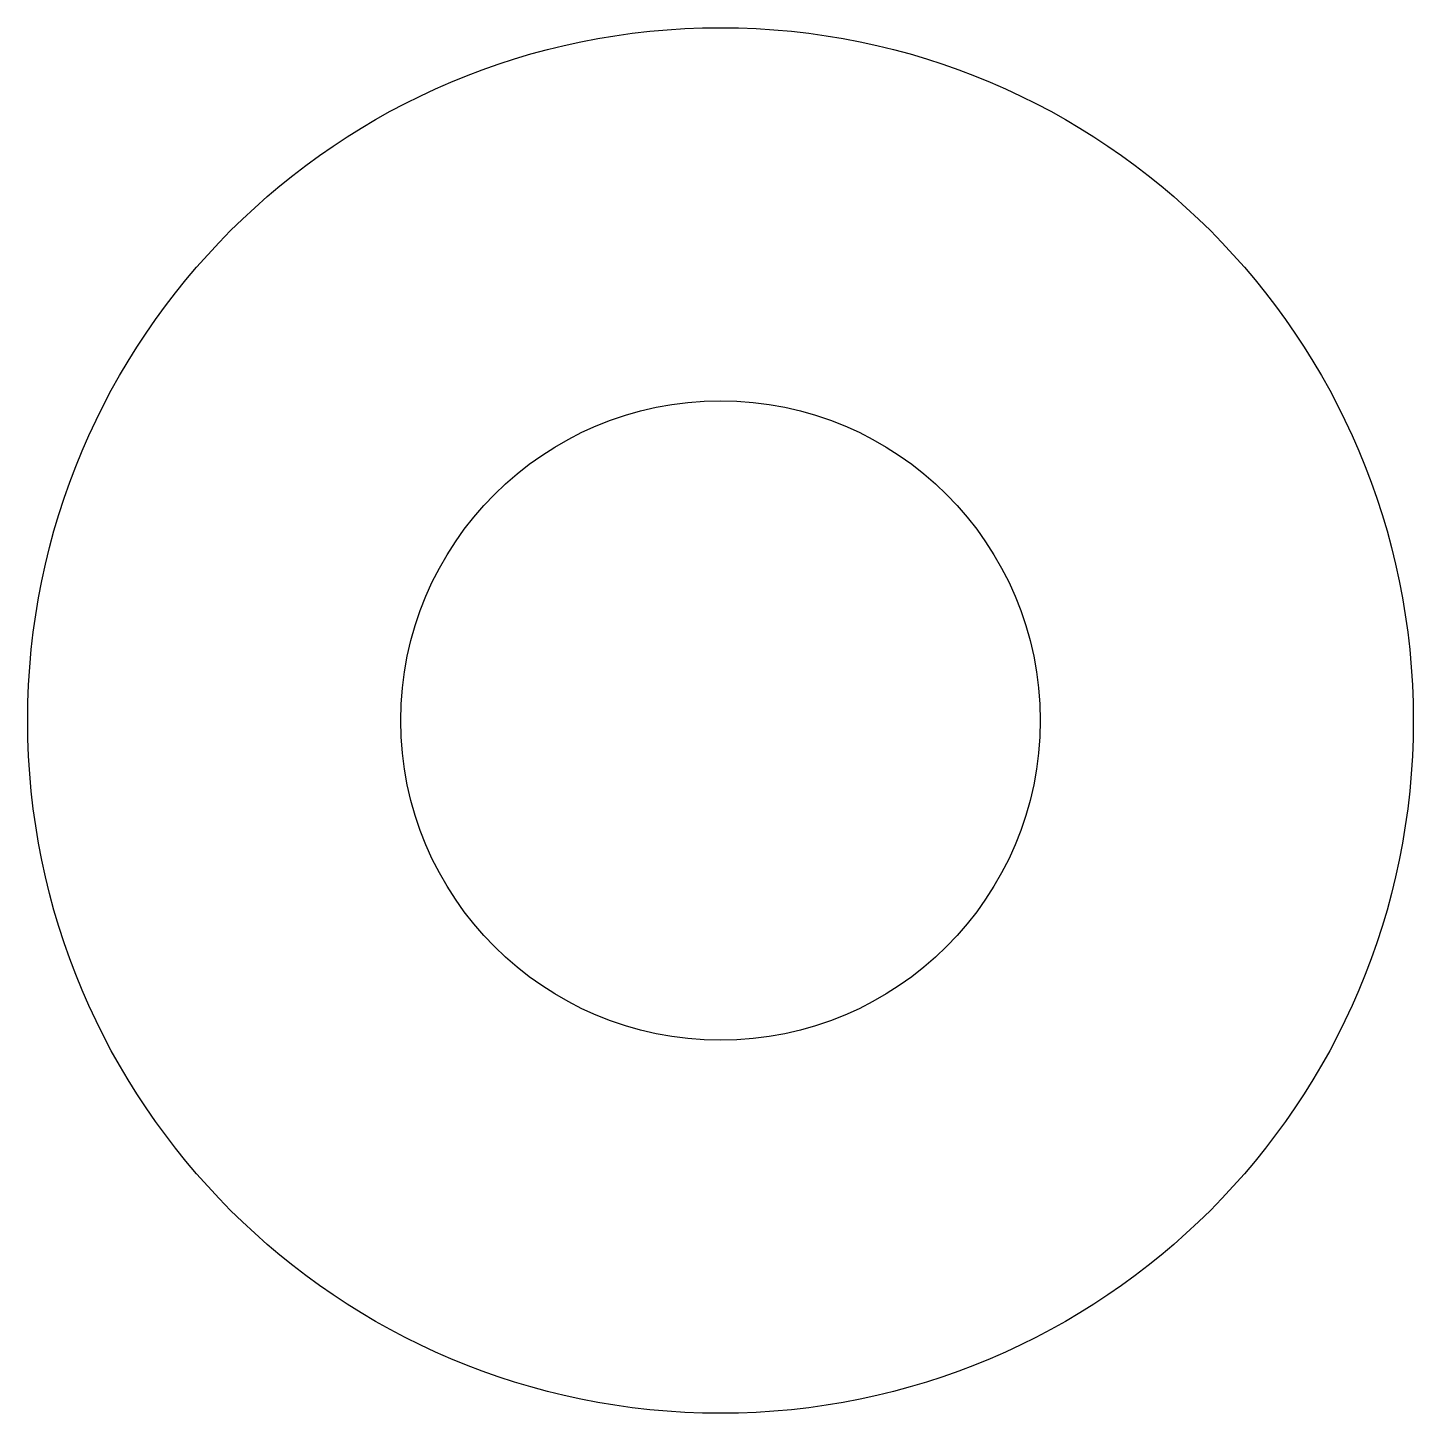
# Model space of a CAD drawing. Header units: millimetres. Extents: x 112.24 to 118.74, y 214.29 to 220.79.
import ezdxf

# ---------------------------------------------------------------- set-up
doc = ezdxf.new("R2010")
doc.units = ezdxf.units.MM
doc.layers.add('Default', color=7, linetype='Continuous')

msp = doc.modelspace()

# ---------------------------------------------------------------- linework, layer by layer
at = {"layer": 'Default', "color": 7, "linetype": 'Continuous'}
for radius in [3.25, 1.5]:
    msp.add_circle((115.4856, 217.5371), radius, dxfattribs=at)

doc.saveas('drawing.dxf')
